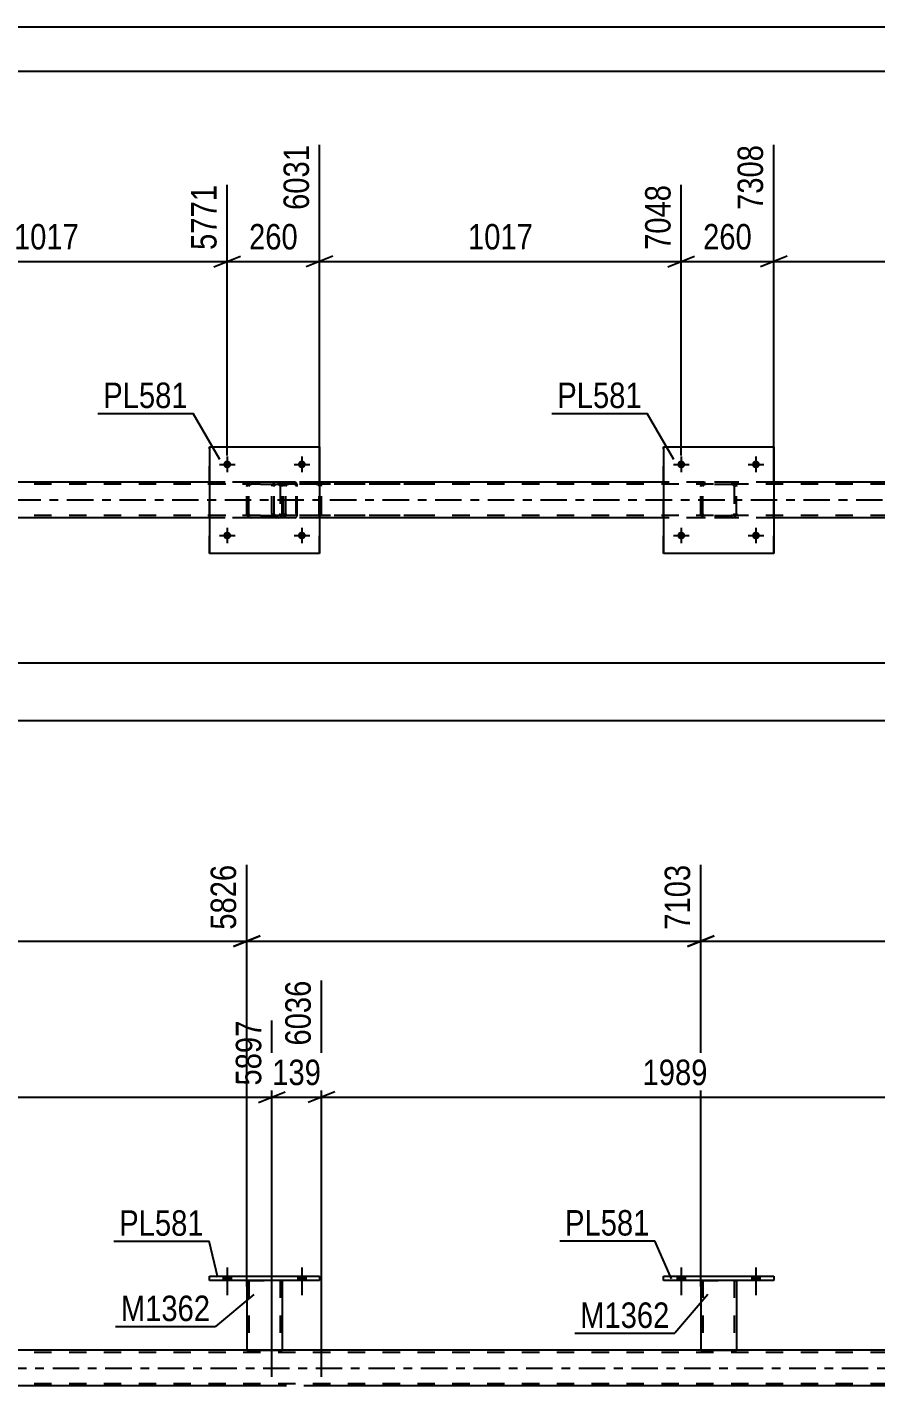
# Model space of a CAD drawing. Header units: millimetres. Extents: x 0 to 3251, y 0 to 594.
# Drawn here: x 252.1 to 347.6, y 441.1 to 594 of the extents above; entities that cross this region are included whole.
import ezdxf

# ---------------------------------------------------------------- set-up
doc = ezdxf.new("R2010")
doc.units = ezdxf.units.MM
doc.linetypes.add('DXK_LINE_DOT2', pattern=[3.9198, 1.9599, -1.9599])
doc.linetypes.add('DXK_LINE_DOT3', pattern=[5.9187, 2.979, -0.9799, 0.9799, -0.9799])
doc.styles.add('Arial Narrow', font='ARIALN.TTF', dxfattribs={"height": 0.2})

# ---------------------------------------------------------------- blocks, each defined once
blk = doc.blocks.new('Unknown-247352729-1137')
at = {"color": 5, "linetype": 'Continuous'}
for p, q in [((841, 594), (0, 594)), ((836, 589), (5, 589))]:
    blk.add_line(p, q, dxfattribs=at)
blk = doc.blocks.new('Part-247352729-2316 - 2302')
at = {"color": 7, "linetype": 'DXK_LINE_DOT2'}
for p, q in [((281.51, 542.81), (281.31, 542.77)), ((296.5, 542.81), (281.51, 542.81)), ((284.94, 542.77), (284.74, 542.81)), ((281.04, 542.51), (281, 542.33)), ((281, 539.29), (281, 542.33)), ((281.25, 542.33), (281.27, 542.42)), ((281.25, 539.29), (281.25, 542.33)), ((281.27, 542.42), (281.33, 542.5)), ((281.33, 542.5), (281.41, 542.55)), ((281.41, 542.55), (281.51, 542.57)), ((296.5, 542.57), (281.51, 542.57)), ((284.74, 542.57), (284.84, 542.55)), ((284.84, 542.55), (284.92, 542.5)), ((284.92, 542.5), (284.98, 542.42)), ((284.98, 542.42), (285, 542.33)), ((285, 539.29), (285, 542.33)), ((285.22, 542.5), (285.22, 542.51)), ((285.25, 542.33), (285.22, 542.5)), ((285.25, 539.29), (285.25, 542.33)), ((281, 539.29), (281.04, 539.1)), ((281.27, 539.19), (281.25, 539.29)), ((281.33, 539.12), (281.27, 539.19)), ((281.31, 538.84), (281.51, 538.81)), ((281.41, 539.06), (281.33, 539.12)), ((281.51, 539.05), (281.41, 539.06)), ((296.5, 539.05), (281.51, 539.05)), ((296.5, 538.81), (281.51, 538.81)), ((284.84, 539.06), (284.74, 539.05)), ((284.74, 538.81), (284.94, 538.84)), ((284.92, 539.12), (284.84, 539.06)), ((284.98, 539.19), (284.92, 539.12)), ((285, 539.29), (284.98, 539.19)), ((285.22, 539.1), (285.25, 539.29))]:
    blk.add_line(p, q, dxfattribs=at)
for centre, start, end in [((281.49, 542.31), 110.7583, 155.68), ((284.76, 542.31), 24.32, 69.2417), ((281.49, 539.31), 204.32, 249.2417), ((284.76, 539.31), 290.7583, 335.68)]:
    blk.add_arc(centre, 0.496, start, end, dxfattribs=at)
blk = doc.blocks.new('Part-247352729-2437 - 2302')
at = {"color": 2, "linetype": 'Continuous'}
for p, q in [((272.65, 542.81), (233.97, 542.81)), ((323.73, 542.81), (285.05, 542.81)), ((374.81, 542.81), (336.13, 542.81)), ((272.65, 538.81), (233.97, 538.81)), ((323.73, 538.81), (285.05, 538.81)), ((374.81, 538.81), (336.13, 538.81))]:
    blk.add_line(p, q, dxfattribs=at)
at = {"color": 7, "linetype": 'DXK_LINE_DOT2'}
for p, q in [((285.05, 542.81), (272.65, 542.81)), ((336.13, 542.81), (323.73, 542.81)), ((764.47, 542.57), (102.73, 542.57)), ((764.47, 539.05), (102.73, 539.05)), ((285.05, 538.81), (272.65, 538.81)), ((336.13, 538.81), (323.73, 538.81))]:
    blk.add_line(p, q, dxfattribs=at)
at = {"color": 7, "linetype": 'DXK_LINE_DOT3'}
blk.add_line((102.73, 540.81), (764.47, 540.81), dxfattribs=at)
blk = doc.blocks.new('Bolt-247352729-18301 - 2302')
at = {"linetype": 'Continuous'}
for points in [[(326.17, 536.81, -1), (325.29, 536.81, -1)], [(334.57, 536.81, -1), (333.69, 536.81, -1)]]:
    blk.add_hatch(color=1, dxfattribs=at).paths.add_polyline_path(points)
at = {"color": 1, "linetype": 'Continuous'}
for p, q in [((324.85, 536.81), (326.61, 536.81)), ((325.73, 537.69), (325.73, 535.93)), ((333.25, 536.81), (335.01, 536.81)), ((334.13, 537.69), (334.13, 535.93))]:
    blk.add_line(p, q, dxfattribs=at)
blk = doc.blocks.new('Part-247352729-2318 - 2302')
at = {"color": 7, "linetype": 'DXK_LINE_DOT2'}
for p, q in [((282.27, 542.81), (270.12, 542.81)), ((280.18, 542.81), (279.99, 542.77)), ((281, 542.57), (281, 542.81)), ((282.38, 542.77), (282.27, 542.81)), ((282.47, 542.67), (282.38, 542.77)), ((282.52, 542.51), (282.47, 542.67)), ((282.27, 542.57), (270.12, 542.57)), ((279.72, 542.51), (279.68, 542.33)), ((279.68, 539.29), (279.68, 542.33)), ((279.93, 542.33), (279.95, 542.42)), ((279.93, 539.29), (279.93, 542.33)), ((279.95, 542.42), (280, 542.5)), ((280, 542.5), (280.09, 542.55)), ((280.09, 542.55), (280.18, 542.57)), ((282.27, 542.57), (282.33, 542.55)), ((282.33, 542.55), (282.37, 542.5)), ((282.37, 542.5), (282.4, 542.42)), ((282.4, 542.42), (282.41, 542.33)), ((282.41, 539.29), (282.41, 542.33)), ((282.54, 542.33), (282.52, 542.51)), ((282.54, 539.29), (282.54, 542.33)), ((282.27, 539.05), (270.12, 539.05)), ((282.27, 538.81), (270.12, 538.81)), ((279.68, 539.29), (279.72, 539.1)), ((279.95, 539.19), (279.93, 539.29)), ((280, 539.12), (279.95, 539.19)), ((279.99, 538.84), (280.18, 538.81)), ((280.09, 539.06), (280, 539.12)), ((280.18, 539.05), (280.09, 539.06)), ((281, 538.81), (281, 539.05)), ((282.33, 539.06), (282.27, 539.05)), ((282.27, 538.81), (282.38, 538.84)), ((282.37, 539.12), (282.33, 539.06)), ((282.4, 539.19), (282.37, 539.12)), ((282.38, 538.84), (282.47, 538.95)), ((282.41, 539.29), (282.4, 539.19)), ((282.47, 538.95), (282.52, 539.1)), ((282.52, 539.1), (282.54, 539.29))]:
    blk.add_line(p, q, dxfattribs=at)
for centre, start, end in [((280.17, 542.31), 111.1941, 156.1506), ((280.17, 539.3), 203.8494, 248.8059)]:
    blk.add_arc(centre, 0.492, start, end, dxfattribs=at)
blk = doc.blocks.new('Part-247352729-18270 - 2302')
at = {"color": 7, "linetype": 'DXK_LINE_DOT2'}
for p, q in [((277.15, 542.77), (277.33, 542.8)), ((277.33, 542.8), (277.15, 542.77)), ((280.37, 542.8), (277.33, 542.8)), ((280.37, 542.8), (280.56, 542.77)), ((280.56, 542.77), (280.37, 542.8)), ((276.85, 542.32), (276.89, 542.51)), ((276.89, 542.51), (276.85, 542.32)), ((276.85, 539.28), (276.85, 542.32)), ((277.09, 542.32), (277.11, 542.42)), ((277.09, 539.28), (277.09, 542.32)), ((277.11, 542.42), (277.16, 542.49)), ((277.16, 542.49), (277.24, 542.55)), ((277.24, 542.55), (277.33, 542.56)), ((280.37, 542.56), (277.33, 542.56)), ((280.37, 542.56), (280.46, 542.55)), ((280.46, 542.55), (280.54, 542.49)), ((280.54, 542.49), (280.59, 542.42)), ((280.59, 542.42), (280.61, 542.32)), ((280.61, 542.32), (280.61, 539.28)), ((280.82, 542.51), (280.85, 542.32)), ((280.85, 542.32), (280.82, 542.51)), ((280.85, 539.28), (280.85, 542.32)), ((276.89, 539.1), (276.85, 539.28)), ((276.85, 539.28), (276.89, 539.1)), ((277.11, 539.19), (277.09, 539.28)), ((277.16, 539.12), (277.11, 539.19)), ((277.33, 538.8), (277.15, 538.84)), ((277.15, 538.84), (277.33, 538.8)), ((277.24, 539.06), (277.16, 539.12)), ((277.33, 539.04), (277.24, 539.06)), ((280.37, 539.04), (277.33, 539.04)), ((280.37, 538.8), (277.33, 538.8)), ((280.46, 539.06), (280.37, 539.04)), ((280.56, 538.84), (280.37, 538.8)), ((280.37, 538.8), (280.56, 538.84)), ((280.54, 539.12), (280.46, 539.06)), ((280.59, 539.19), (280.54, 539.12)), ((280.61, 539.28), (280.59, 539.19)), ((280.85, 539.28), (280.82, 539.1)), ((280.82, 539.1), (280.85, 539.28))]:
    blk.add_line(p, q, dxfattribs=at)
at = {"color": 7, "linetype": 'DXK_LINE_DOT3'}
blk.add_line((278.85, 540.8), (278.85, 540.8), dxfattribs=at)
at = {"color": 7, "linetype": 'DXK_LINE_DOT2'}
for centre, start, end in [((277.33, 542.32), 112.5, 157.5), ((277.33, 542.32), 112.5, 157.5), ((280.37, 542.32), 22.5, 67.5), ((280.37, 542.32), 22.5, 67.5), ((277.33, 539.28), 202.5, 247.5), ((277.33, 539.28), 202.5, 247.5), ((280.37, 539.28), 292.5, 337.5), ((280.37, 539.28), 292.5, 337.5)]:
    blk.add_arc(centre, 0.48, start, end, dxfattribs=at)
blk = doc.blocks.new('Bolt-247352729-18300 - 2302')
at = {"linetype": 'Continuous'}
for points in [[(275.09, 544.81, -1), (274.21, 544.81, -1)], [(283.49, 544.81, -1), (282.61, 544.81, -1)]]:
    blk.add_hatch(color=1, dxfattribs=at).paths.add_polyline_path(points)
at = {"color": 1, "linetype": 'Continuous'}
for p, q in [((273.77, 544.81), (275.53, 544.81)), ((274.65, 545.69), (274.65, 543.93)), ((282.17, 544.81), (283.93, 544.81)), ((283.05, 545.69), (283.05, 543.93))]:
    blk.add_line(p, q, dxfattribs=at)
blk = doc.blocks.new('Part-247352729-18273 - 2302')
at = {"color": 2, "linetype": 'Continuous'}
for p, q in [((323.73, 546.8), (323.73, 534.8)), ((323.73, 546.8), (336.13, 546.8)), ((336.13, 546.8), (336.13, 534.8)), ((336.13, 534.8), (323.73, 534.8))]:
    blk.add_line(p, q, dxfattribs=at)
at = {"color": 7, "linetype": 'DXK_LINE_DOT2'}
for p, q in [((323.73, 534.8), (323.73, 546.8)), ((336.13, 534.8), (336.13, 546.8))]:
    blk.add_line(p, q, dxfattribs=at)
blk = doc.blocks.new('Bolt-247352729-18299 - 2302')
at = {"linetype": 'Continuous'}
for points in [[(275.09, 536.81, -1), (274.21, 536.81, -1)], [(283.49, 536.81, -1), (282.61, 536.81, -1)]]:
    blk.add_hatch(color=1, dxfattribs=at).paths.add_polyline_path(points)
at = {"color": 1, "linetype": 'Continuous'}
for p, q in [((273.77, 536.81), (275.53, 536.81)), ((274.65, 537.69), (274.65, 535.93)), ((282.17, 536.81), (283.93, 536.81)), ((283.05, 537.69), (283.05, 535.93))]:
    blk.add_line(p, q, dxfattribs=at)
blk = doc.blocks.new('Part-247352729-18271 - 2302')
at = {"color": 2, "linetype": 'Continuous'}
for p, q in [((272.65, 546.8), (272.65, 534.8)), ((272.65, 546.8), (285.05, 546.8)), ((285.05, 546.8), (285.05, 534.8)), ((285.05, 534.8), (272.65, 534.8))]:
    blk.add_line(p, q, dxfattribs=at)
at = {"color": 7, "linetype": 'DXK_LINE_DOT2'}
for p, q in [((272.65, 534.8), (272.65, 546.8)), ((285.05, 534.8), (285.05, 546.8))]:
    blk.add_line(p, q, dxfattribs=at)
blk = doc.blocks.new('Part-247352729-18272 - 2302')
at = {"color": 7, "linetype": 'DXK_LINE_DOT2'}
for p, q in [((328.23, 542.77), (328.41, 542.8)), ((328.41, 542.8), (328.23, 542.77)), ((331.45, 542.8), (328.41, 542.8)), ((331.45, 542.8), (331.64, 542.77)), ((331.64, 542.77), (331.45, 542.8)), ((327.93, 542.32), (327.97, 542.51)), ((327.97, 542.51), (327.93, 542.32)), ((327.93, 539.28), (327.93, 542.32)), ((328.17, 542.32), (328.19, 542.42)), ((328.17, 539.28), (328.17, 542.32)), ((328.19, 542.42), (328.24, 542.49)), ((328.24, 542.49), (328.32, 542.55)), ((328.32, 542.55), (328.41, 542.56)), ((331.45, 542.56), (328.41, 542.56)), ((331.45, 542.56), (331.54, 542.55)), ((331.54, 542.55), (331.62, 542.49)), ((331.62, 542.49), (331.67, 542.42)), ((331.67, 542.42), (331.69, 542.32)), ((331.69, 542.32), (331.69, 539.28)), ((331.9, 542.51), (331.93, 542.32)), ((331.93, 542.32), (331.9, 542.51)), ((331.93, 539.28), (331.93, 542.32)), ((327.97, 539.1), (327.93, 539.28)), ((327.93, 539.28), (327.97, 539.1)), ((328.19, 539.19), (328.17, 539.28)), ((328.24, 539.12), (328.19, 539.19)), ((328.41, 538.8), (328.23, 538.84)), ((328.23, 538.84), (328.41, 538.8)), ((328.32, 539.06), (328.24, 539.12)), ((328.41, 539.04), (328.32, 539.06)), ((331.45, 539.04), (328.41, 539.04)), ((331.45, 538.8), (328.41, 538.8)), ((331.54, 539.06), (331.45, 539.04)), ((331.64, 538.84), (331.45, 538.8)), ((331.45, 538.8), (331.64, 538.84)), ((331.62, 539.12), (331.54, 539.06)), ((331.67, 539.19), (331.62, 539.12)), ((331.69, 539.28), (331.67, 539.19)), ((331.93, 539.28), (331.9, 539.1)), ((331.9, 539.1), (331.93, 539.28))]:
    blk.add_line(p, q, dxfattribs=at)
at = {"color": 7, "linetype": 'DXK_LINE_DOT3'}
blk.add_line((329.93, 540.8), (329.93, 540.8), dxfattribs=at)
at = {"color": 7, "linetype": 'DXK_LINE_DOT2'}
for centre, start, end in [((328.41, 542.32), 112.5, 157.5), ((328.41, 542.32), 112.5, 157.5), ((331.45, 542.32), 22.5, 67.5), ((331.45, 542.32), 22.5, 67.5), ((328.41, 539.28), 202.5, 247.5), ((328.41, 539.28), 202.5, 247.5), ((331.45, 539.28), 292.5, 337.5), ((331.45, 539.28), 292.5, 337.5)]:
    blk.add_arc(centre, 0.48, start, end, dxfattribs=at)
blk = doc.blocks.new('Bolt-247352729-18302 - 2302')
at = {"linetype": 'Continuous'}
for points in [[(326.17, 544.81, -1), (325.29, 544.81, -1)], [(334.57, 544.81, -1), (333.69, 544.81, -1)]]:
    blk.add_hatch(color=1, dxfattribs=at).paths.add_polyline_path(points)
at = {"color": 1, "linetype": 'Continuous'}
for p, q in [((324.85, 544.81), (326.61, 544.81)), ((325.73, 545.69), (325.73, 543.93)), ((333.25, 544.81), (335.01, 544.81)), ((334.13, 545.69), (334.13, 543.93))]:
    blk.add_line(p, q, dxfattribs=at)
blk = doc.blocks.new('Bolt-247352729-18673 - 2635')
at = {"linetype": 'Continuous'}
for points in [[(274.21, 452.99), (275.09, 452.99), (275.09, 453.47), (274.21, 453.47)], [(282.61, 452.99), (283.49, 452.99), (283.49, 453.47), (282.61, 453.47)]]:
    blk.add_hatch(color=1, dxfattribs=at).paths.add_polyline_path(points)
at = {"color": 1, "linetype": 'Continuous'}
for p, q in [((274.65, 454.47), (274.65, 451.35)), ((283.05, 454.47), (283.05, 451.35)), ((274.21, 453.47), (274.21, 452.99)), ((275.09, 453.47), (275.09, 452.99)), ((282.61, 453.47), (282.61, 452.99)), ((283.49, 453.47), (283.49, 452.99))]:
    blk.add_line(p, q, dxfattribs=at)
blk = doc.blocks.new('Part-247352729-2882 - 2635')
at = {"color": 2, "linetype": 'Continuous'}
for p, q in [((762.07, 445.14), (101.13, 445.14)), ((279.68, 441.14), (200.12, 441.14)), ((364.81, 441.14), (285.25, 441.14))]:
    blk.add_line(p, q, dxfattribs=at)
at = {"color": 7, "linetype": 'DXK_LINE_DOT2'}
for p, q in [((764.47, 444.9), (101.13, 444.9)), ((764.47, 441.38), (101.13, 441.38)), ((285.25, 441.14), (279.68, 441.14))]:
    blk.add_line(p, q, dxfattribs=at)
at = {"color": 7, "linetype": 'DXK_LINE_DOT3'}
blk.add_line((101.13, 443.14), (764.47, 443.14), dxfattribs=at)
blk = doc.blocks.new('Part-247352729-18647 - 2635')
at = {"color": 2, "linetype": 'Continuous'}
for p, q in [((323.73, 452.99), (323.73, 453.47)), ((323.73, 453.47), (336.13, 453.47)), ((336.13, 452.99), (323.73, 452.99)), ((336.13, 453.47), (336.13, 452.99))]:
    blk.add_line(p, q, dxfattribs=at)
blk = doc.blocks.new('Part-247352729-18644 - 2635')
at = {"color": 2, "linetype": 'Continuous'}
for p, q in [((276.85, 452.99), (276.85, 445.15)), ((280.85, 452.99), (280.85, 445.15)), ((276.85, 445.15), (280.85, 445.15))]:
    blk.add_line(p, q, dxfattribs=at)
at = {"color": 7, "linetype": 'DXK_LINE_DOT2'}
for p, q in [((276.85, 452.99), (280.85, 452.99)), ((276.85, 452.99), (276.85, 452.99)), ((276.85, 452.99), (276.85, 452.99)), ((277.09, 452.99), (277.09, 445.15)), ((280.61, 452.99), (280.61, 445.15)), ((280.85, 452.99), (280.85, 452.99)), ((280.85, 452.99), (280.85, 452.99)), ((280.56, 445.15), (280.59, 445.15)), ((280.56, 445.15), (280.59, 445.15)), ((280.59, 445.15), (280.61, 445.15)), ((280.59, 445.15), (280.61, 445.15))]:
    blk.add_line(p, q, dxfattribs=at)
blk = doc.blocks.new('Bolt-247352729-18675 - 2635')
at = {"linetype": 'Continuous'}
for points in [[(325.29, 452.99), (326.17, 452.99), (326.17, 453.47), (325.29, 453.47)], [(333.69, 452.99), (334.57, 452.99), (334.57, 453.47), (333.69, 453.47)]]:
    blk.add_hatch(color=1, dxfattribs=at).paths.add_polyline_path(points)
at = {"color": 1, "linetype": 'Continuous'}
for p, q in [((325.73, 454.47), (325.73, 451.35)), ((334.13, 454.47), (334.13, 451.35)), ((325.29, 453.47), (325.29, 452.99)), ((326.17, 453.47), (326.17, 452.99)), ((333.69, 453.47), (333.69, 452.99)), ((334.57, 453.47), (334.57, 452.99))]:
    blk.add_line(p, q, dxfattribs=at)
blk = doc.blocks.new('Part-247352729-18645 - 2635')
at = {"color": 2, "linetype": 'Continuous'}
for p, q in [((272.65, 452.99), (272.65, 453.47)), ((272.65, 453.47), (285.05, 453.47)), ((285.05, 452.99), (272.65, 452.99)), ((285.05, 453.47), (285.05, 452.99))]:
    blk.add_line(p, q, dxfattribs=at)
blk = doc.blocks.new('Part-247352729-18646 - 2635')
at = {"color": 2, "linetype": 'Continuous'}
for p, q in [((327.93, 452.99), (327.93, 445.15)), ((331.93, 452.99), (331.93, 445.15)), ((327.93, 445.15), (331.93, 445.15))]:
    blk.add_line(p, q, dxfattribs=at)
at = {"color": 7, "linetype": 'DXK_LINE_DOT2'}
for p, q in [((327.93, 452.99), (331.93, 452.99)), ((327.93, 452.99), (327.93, 452.99)), ((327.93, 452.99), (327.93, 452.99)), ((328.17, 452.99), (328.17, 445.15)), ((331.69, 452.99), (331.69, 445.15)), ((331.93, 452.99), (331.93, 452.99)), ((331.93, 452.99), (331.93, 452.99)), ((331.64, 445.15), (331.67, 445.15)), ((331.64, 445.15), (331.67, 445.15)), ((331.67, 445.15), (331.69, 445.15)), ((331.67, 445.15), (331.69, 445.15))]:
    blk.add_line(p, q, dxfattribs=at)
blk = doc.blocks.new('Bolt-247352729-18674 - 2635')
at = {"linetype": 'Continuous'}
for points in [[(274.21, 452.99), (275.09, 452.99), (275.09, 453.47), (274.21, 453.47)], [(282.61, 452.99), (283.49, 452.99), (283.49, 453.47), (282.61, 453.47)]]:
    blk.add_hatch(color=1, dxfattribs=at).paths.add_polyline_path(points)
at = {"color": 1, "linetype": 'Continuous'}
for p, q in [((274.65, 454.47), (274.65, 451.35)), ((283.05, 454.47), (283.05, 451.35)), ((274.21, 453.47), (274.21, 452.99)), ((275.09, 453.47), (275.09, 452.99)), ((282.61, 453.47), (282.61, 452.99)), ((283.49, 453.47), (283.49, 452.99))]:
    blk.add_line(p, q, dxfattribs=at)
blk = doc.blocks.new('Bolt-247352729-18676 - 2635')
at = {"linetype": 'Continuous'}
for points in [[(325.29, 452.99), (326.17, 452.99), (326.17, 453.47), (325.29, 453.47)], [(333.69, 452.99), (334.57, 452.99), (334.57, 453.47), (333.69, 453.47)]]:
    blk.add_hatch(color=1, dxfattribs=at).paths.add_polyline_path(points)
at = {"color": 1, "linetype": 'Continuous'}
for p, q in [((325.73, 454.47), (325.73, 451.35)), ((334.13, 454.47), (334.13, 451.35)), ((325.29, 453.47), (325.29, 452.99)), ((326.17, 453.47), (326.17, 452.99)), ((333.69, 453.47), (333.69, 452.99)), ((334.57, 453.47), (334.57, 452.99))]:
    blk.add_line(p, q, dxfattribs=at)
blk = doc.blocks.new('StraightDimension-247352729-2516 - 2302')
at = {"color": 7, "linetype": 'Continuous'}
blk.add_line((65.61, 522.5), (764.47, 522.5), dxfattribs=at)
blk = doc.blocks.new('StraightDimension-247352729-31395 - 2302')
at = {"color": 7, "linetype": 'Continuous'}
for p, q in [((336.13, 543.81), (336.13, 580.75)), ((376.81, 545.81), (376.81, 576.25)), ((337.63, 568.24), (334.63, 567.04)), ((336.13, 567.64), (376.81, 567.64)), ((375.31, 567.04), (378.31, 568.24))]:
    blk.add_line(p, q, dxfattribs=at)
at = {"color": 0, "linetype": 'Continuous'}
blk.add_wipeout([(376.21, 576.85), (372.01, 576.85), (372.01, 568.34), (376.21, 568.34)], dxfattribs=at)
at = {"color": 0}
blk.add_wipeout([(360.73, 568.39), (360.73, 572.59), (352.22, 572.59), (352.22, 568.39)], dxfattribs=at)
at = {"color": 3, "linetype": 'Continuous', "style": 'Arial Narrow'}
blk.add_text('8325', height=2.863, rotation=90.0002, dxfattribs=at).set_placement((375.61, 568.94))
at = {"color": 3, "style": 'Arial Narrow'}
blk.add_text('1017', height=2.863, dxfattribs=at).set_placement((352.82, 568.99))
blk = doc.blocks.new('StraightDimension-247352729-31396 - 2302')
at = {"color": 7, "linetype": 'Continuous'}
for p, q in [((336.13, 543.81), (336.13, 580.75)), ((325.73, 545.81), (325.73, 576.25)), ((324.23, 567.04), (327.23, 568.24)), ((325.73, 567.64), (336.13, 567.64)), ((337.63, 568.24), (334.63, 567.04))]:
    blk.add_line(p, q, dxfattribs=at)
at = {"color": 0}
blk.add_wipeout([(334.27, 568.39), (334.27, 572.59), (327.59, 572.59), (327.59, 568.39)], dxfattribs=at)
at = {"color": 3, "style": 'Arial Narrow'}
blk.add_text('260', height=2.863, dxfattribs=at).set_placement((328.19, 568.99))
at = {"color": 0, "linetype": 'Continuous'}
blk.add_wipeout([(335.53, 581.35), (331.33, 581.35), (331.33, 572.84), (335.53, 572.84)], dxfattribs=at)
at = {"color": 3, "linetype": 'Continuous', "style": 'Arial Narrow'}
blk.add_text('7308', height=2.863, rotation=90.0002, dxfattribs=at).set_placement((334.93, 573.44))
blk = doc.blocks.new('StraightDimension-247352729-31397 - 2302')
at = {"color": 7, "linetype": 'Continuous'}
for p, q in [((285.05, 543.81), (285.05, 580.75)), ((325.73, 545.81), (325.73, 576.25)), ((286.55, 568.24), (283.55, 567.04)), ((285.05, 567.64), (325.73, 567.64)), ((324.23, 567.04), (327.23, 568.24))]:
    blk.add_line(p, q, dxfattribs=at)
at = {"color": 0, "linetype": 'Continuous'}
blk.add_wipeout([(325.13, 576.85), (320.93, 576.85), (320.93, 568.34), (325.13, 568.34)], dxfattribs=at)
at = {"color": 0}
blk.add_wipeout([(309.65, 568.39), (309.65, 572.59), (301.14, 572.59), (301.14, 568.39)], dxfattribs=at)
at = {"color": 3, "linetype": 'Continuous', "style": 'Arial Narrow'}
blk.add_text('7048', height=2.863, rotation=90.0002, dxfattribs=at).set_placement((324.53, 568.94))
at = {"color": 3, "style": 'Arial Narrow'}
blk.add_text('1017', height=2.863, dxfattribs=at).set_placement((301.74, 568.99))
blk = doc.blocks.new('StraightDimension-247352729-31398 - 2302')
at = {"color": 7, "linetype": 'Continuous'}
for p, q in [((285.05, 543.81), (285.05, 580.75)), ((274.65, 545.81), (274.65, 576.25)), ((273.15, 567.04), (276.15, 568.24)), ((274.65, 567.64), (285.05, 567.64)), ((286.55, 568.24), (283.55, 567.04))]:
    blk.add_line(p, q, dxfattribs=at)
at = {"color": 0}
blk.add_wipeout([(283.19, 568.39), (283.19, 572.59), (276.51, 572.59), (276.51, 568.39)], dxfattribs=at)
at = {"color": 3, "style": 'Arial Narrow'}
blk.add_text('260', height=2.863, dxfattribs=at).set_placement((277.11, 568.99))
at = {"color": 0, "linetype": 'Continuous'}
blk.add_wipeout([(284.45, 581.35), (280.25, 581.35), (280.25, 572.84), (284.45, 572.84)], dxfattribs=at)
at = {"color": 3, "linetype": 'Continuous', "style": 'Arial Narrow'}
blk.add_text('6031', height=2.863, rotation=90.0002, dxfattribs=at).set_placement((283.85, 573.44))
blk = doc.blocks.new('StraightDimension-247352729-31399 - 2302')
at = {"color": 7, "linetype": 'Continuous'}
for p, q in [((233.97, 543.81), (233.97, 580.75)), ((274.65, 545.81), (274.65, 576.25)), ((235.47, 568.24), (232.47, 567.04)), ((233.97, 567.64), (274.65, 567.64)), ((273.15, 567.04), (276.15, 568.24))]:
    blk.add_line(p, q, dxfattribs=at)
at = {"color": 0, "linetype": 'Continuous'}
blk.add_wipeout([(274.05, 576.85), (269.85, 576.85), (269.85, 568.34), (274.05, 568.34)], dxfattribs=at)
at = {"color": 0}
blk.add_wipeout([(258.57, 568.39), (258.57, 572.59), (250.06, 572.59), (250.06, 568.39)], dxfattribs=at)
at = {"color": 3, "linetype": 'Continuous', "style": 'Arial Narrow'}
blk.add_text('5771', height=2.863, rotation=90.0002, dxfattribs=at).set_placement((273.45, 568.94))
at = {"color": 3, "style": 'Arial Narrow'}
blk.add_text('1017', height=2.863, dxfattribs=at).set_placement((250.66, 568.99))
blk = doc.blocks.new('StraightDimension-247352729-32226 - 2302')
at = {"color": 7, "linetype": 'Continuous'}
blk.add_line((64.97, 515.99), (765.11, 515.99), dxfattribs=at)
blk = doc.blocks.new('StraightDimension-247352729-34480 - 2635')
at = {"color": 7, "linetype": 'Continuous'}
for p, q in [((200.12, 442.14), (200.12, 486.74)), ((279.68, 442.14), (279.68, 482.24)), ((201.62, 474.23), (198.62, 473.03)), ((278.18, 473.03), (281.18, 474.23)), ((200.12, 473.63), (279.68, 473.63))]:
    blk.add_line(p, q, dxfattribs=at)
at = {"color": 0, "linetype": 'Continuous'}
blk.add_wipeout([(279.08, 482.84), (274.88, 482.84), (274.88, 474.33), (279.08, 474.33)], dxfattribs=at)
at = {"color": 0}
blk.add_wipeout([(244.16, 474.38), (244.16, 478.58), (235.64, 478.58), (235.64, 474.38)], dxfattribs=at)
at = {"color": 3, "linetype": 'Continuous', "style": 'Arial Narrow'}
blk.add_text('5897', height=2.863, rotation=90.0002, dxfattribs=at).set_placement((278.48, 474.93))
at = {"color": 3, "style": 'Arial Narrow'}
blk.add_text('1989', height=2.863, dxfattribs=at).set_placement((236.24, 474.98))
blk = doc.blocks.new('StraightDimension-247352729-33991 - 2635')
at = {"color": 7, "linetype": 'Continuous'}
for p, q in [((327.93, 452.32), (327.93, 499.77)), ((379.01, 452.32), (379.01, 499.77)), ((329.43, 491.76), (326.43, 490.56)), ((327.93, 491.16), (379.01, 491.16)), ((377.51, 490.56), (380.51, 491.76))]:
    blk.add_line(p, q, dxfattribs=at)
at = {"color": 0, "linetype": 'Continuous'}
blk.add_wipeout([(378.41, 500.37), (374.21, 500.37), (374.21, 491.86), (378.41, 491.86)], dxfattribs=at)
at = {"color": 3, "linetype": 'Continuous', "style": 'Arial Narrow'}
blk.add_text('8380', height=2.863, rotation=90.0002, dxfattribs=at).set_placement((377.81, 492.46))
blk = doc.blocks.new('StraightDimension-247352729-33992 - 2635')
at = {"color": 7, "linetype": 'Continuous'}
for p, q in [((276.85, 452.32), (276.85, 499.77)), ((327.93, 452.32), (327.93, 499.77)), ((278.35, 491.76), (275.35, 490.56)), ((276.85, 491.16), (327.93, 491.16)), ((326.43, 490.56), (329.43, 491.76))]:
    blk.add_line(p, q, dxfattribs=at)
at = {"color": 0, "linetype": 'Continuous'}
blk.add_wipeout([(327.33, 500.37), (323.13, 500.37), (323.13, 491.86), (327.33, 491.86)], dxfattribs=at)
at = {"color": 3, "linetype": 'Continuous', "style": 'Arial Narrow'}
blk.add_text('7103', height=2.863, rotation=90.0002, dxfattribs=at).set_placement((326.73, 492.46))
blk = doc.blocks.new('StraightDimension-247352729-33993 - 2635')
at = {"color": 7, "linetype": 'Continuous'}
for p, q in [((225.77, 452.32), (225.77, 499.77)), ((276.85, 452.32), (276.85, 499.77)), ((227.27, 491.76), (224.27, 490.56)), ((225.77, 491.16), (276.85, 491.16)), ((275.35, 490.56), (278.35, 491.76))]:
    blk.add_line(p, q, dxfattribs=at)
at = {"color": 0, "linetype": 'Continuous'}
blk.add_wipeout([(276.25, 500.37), (272.05, 500.37), (272.05, 491.86), (276.25, 491.86)], dxfattribs=at)
at = {"color": 3, "linetype": 'Continuous', "style": 'Arial Narrow'}
blk.add_text('5826', height=2.863, rotation=90.0002, dxfattribs=at).set_placement((275.65, 492.46))
blk = doc.blocks.new('StraightDimension-247352729-34478 - 2635')
at = {"color": 7, "linetype": 'Continuous'}
for p, q in [((285.25, 442.14), (285.25, 486.74)), ((364.81, 442.14), (364.81, 482.24)), ((286.75, 474.23), (283.75, 473.03)), ((363.31, 473.03), (366.31, 474.23)), ((285.25, 473.63), (364.81, 473.63))]:
    blk.add_line(p, q, dxfattribs=at)
at = {"color": 0, "linetype": 'Continuous'}
blk.add_wipeout([(364.21, 482.84), (360.01, 482.84), (360.01, 474.33), (364.21, 474.33)], dxfattribs=at)
at = {"color": 0}
blk.add_wipeout([(329.29, 474.38), (329.29, 478.58), (320.78, 478.58), (320.78, 474.38)], dxfattribs=at)
at = {"color": 3, "linetype": 'Continuous', "style": 'Arial Narrow'}
blk.add_text('8025', height=2.863, rotation=90.0002, dxfattribs=at).set_placement((363.61, 474.93))
at = {"color": 3, "style": 'Arial Narrow'}
blk.add_text('1989', height=2.863, dxfattribs=at).set_placement((321.38, 474.98))
blk = doc.blocks.new('StraightDimension-247352729-34479 - 2635')
at = {"color": 7, "linetype": 'Continuous'}
for p, q in [((285.25, 442.14), (285.25, 486.74)), ((279.68, 442.14), (279.68, 482.24)), ((278.18, 473.03), (281.18, 474.23)), ((286.75, 474.23), (283.75, 473.03)), ((279.68, 473.63), (285.25, 473.63))]:
    blk.add_line(p, q, dxfattribs=at)
at = {"color": 0}
blk.add_wipeout([(285.81, 474.38), (285.81, 478.58), (279.12, 478.58), (279.12, 474.38)], dxfattribs=at)
at = {"color": 3, "style": 'Arial Narrow'}
blk.add_text('139', height=2.863, dxfattribs=at).set_placement((279.72, 474.98))
at = {"color": 0, "linetype": 'Continuous'}
blk.add_wipeout([(284.65, 487.34), (280.45, 487.34), (280.45, 478.83), (284.65, 478.83)], dxfattribs=at)
at = {"color": 3, "linetype": 'Continuous', "style": 'Arial Narrow'}
blk.add_text('6036', height=2.863, rotation=90.0002, dxfattribs=at).set_placement((284.05, 479.43))
blk = doc.blocks.new('Mark-247352729-32169 - 2302')
at = {"color": 0}
blk.add_wipeout([(321.3, 551.15), (321.3, 554.15), (311.79, 554.15), (311.79, 551.15)], dxfattribs=at)
blk.add_wipeout([(321.3, 551.15), (321.3, 554.15), (311.79, 554.15), (311.79, 551.15)], dxfattribs=at)
at = {"color": 30, "linetype": 'Continuous'}
for p in [(311.19, 550.55), (324.9, 545.35)]:
    blk.add_line(p, (321.9, 550.55), dxfattribs=at)
at = {"color": 3, "style": 'Arial Narrow'}
blk.add_text('PL581', height=2.863, dxfattribs=at).set_placement((311.79, 551.15))
blk = doc.blocks.new('Mark-247352729-32166 - 2302')
at = {"color": 0}
blk.add_wipeout([(270.22, 551.15), (270.22, 554.15), (260.71, 554.15), (260.71, 551.15)], dxfattribs=at)
blk.add_wipeout([(270.22, 551.15), (270.22, 554.15), (260.71, 554.15), (260.71, 551.15)], dxfattribs=at)
at = {"color": 30, "linetype": 'Continuous'}
for p in [(260.11, 550.55), (273.82, 545.35)]:
    blk.add_line(p, (270.82, 550.55), dxfattribs=at)
at = {"color": 3, "style": 'Arial Narrow'}
blk.add_text('PL581', height=2.863, dxfattribs=at).set_placement((260.71, 551.15))
blk = doc.blocks.new('Mark-247352729-32292 - 2635')
at = {"color": 0}
blk.add_wipeout([(272.74, 448.43), (272.74, 451.43), (262.69, 451.43), (262.69, 448.43)], dxfattribs=at)
blk.add_wipeout([(272.74, 448.43), (272.74, 451.43), (262.69, 451.43), (262.69, 448.43)], dxfattribs=at)
at = {"color": 30, "linetype": 'Continuous'}
for p in [(277.66, 451.41), (262.09, 447.83)]:
    blk.add_line(p, (273.34, 447.83), dxfattribs=at)
at = {"color": 3, "style": 'Arial Narrow'}
blk.add_text('M1362', height=2.863, dxfattribs=at).set_placement((262.69, 448.43))
blk = doc.blocks.new('Mark-247352729-32295 - 2635')
at = {"color": 0}
blk.add_wipeout([(272.01, 458.03), (272.01, 461.03), (262.51, 461.03), (262.51, 458.03)], dxfattribs=at)
blk.add_wipeout([(272.01, 458.03), (272.01, 461.03), (262.51, 461.03), (262.51, 458.03)], dxfattribs=at)
at = {"color": 30, "linetype": 'Continuous'}
for p in [(261.91, 457.43), (273.59, 453.32)]:
    blk.add_line(p, (272.61, 457.43), dxfattribs=at)
at = {"color": 3, "style": 'Arial Narrow'}
blk.add_text('PL581', height=2.863, dxfattribs=at).set_placement((262.51, 458.03))
blk = doc.blocks.new('Mark-247352729-32298 - 2635')
at = {"color": 0}
blk.add_wipeout([(324.41, 447.66), (324.41, 450.66), (314.36, 450.66), (314.36, 447.66)], dxfattribs=at)
blk.add_wipeout([(324.41, 447.66), (324.41, 450.66), (314.36, 450.66), (314.36, 447.66)], dxfattribs=at)
at = {"color": 30, "linetype": 'Continuous'}
for p in [(328.74, 451.41), (313.76, 447.06)]:
    blk.add_line(p, (325.01, 447.06), dxfattribs=at)
at = {"color": 3, "style": 'Arial Narrow'}
blk.add_text('M1362', height=2.863, dxfattribs=at).set_placement((314.36, 447.66))
blk = doc.blocks.new('Mark-247352729-32301 - 2635')
at = {"color": 0}
blk.add_wipeout([(322.16, 458.05), (322.16, 461.05), (312.66, 461.05), (312.66, 458.05)], dxfattribs=at)
blk.add_wipeout([(322.16, 458.05), (322.16, 461.05), (312.66, 461.05), (312.66, 458.05)], dxfattribs=at)
at = {"color": 30, "linetype": 'Continuous'}
for p in [(312.06, 457.45), (324.65, 453.18)]:
    blk.add_line(p, (322.76, 457.45), dxfattribs=at)
at = {"color": 3, "style": 'Arial Narrow'}
blk.add_text('PL581', height=2.863, dxfattribs=at).set_placement((312.66, 458.05))

msp = doc.modelspace()

# ---------------------------------------------------------------- block references
for name in ['Unknown-247352729-1137', 'Part-247352729-18271 - 2302', 'Part-247352729-18273 - 2302', 'Part-247352729-2437 - 2302', 'Bolt-247352729-18300 - 2302', 'Bolt-247352729-18302 - 2302', 'Part-247352729-2318 - 2302', 'Part-247352729-18270 - 2302', 'Part-247352729-2316 - 2302', 'Part-247352729-18272 - 2302', 'Bolt-247352729-18299 - 2302', 'Bolt-247352729-18301 - 2302', 'Bolt-247352729-18673 - 2635', 'Bolt-247352729-18674 - 2635', 'Bolt-247352729-18675 - 2635', 'Bolt-247352729-18676 - 2635', 'Part-247352729-18645 - 2635', 'Part-247352729-18644 - 2635', 'Part-247352729-18647 - 2635', 'Part-247352729-18646 - 2635', 'Part-247352729-2882 - 2635']:
    msp.add_blockref(name, (0, 0))

# ---------------------------------------------------------------- next in the draw order: block references
for name in ['StraightDimension-247352729-31395 - 2302', 'StraightDimension-247352729-2516 - 2302', 'StraightDimension-247352729-33991 - 2635', 'StraightDimension-247352729-34480 - 2635']:
    msp.add_blockref(name, (0, 0))

# ---------------------------------------------------------------- next in the draw order: block references
for name in ['StraightDimension-247352729-31396 - 2302', 'StraightDimension-247352729-32226 - 2302', 'StraightDimension-247352729-33992 - 2635']:
    msp.add_blockref(name, (0, 0))

# ---------------------------------------------------------------- next in the draw order: block references
for name in ['StraightDimension-247352729-31397 - 2302', 'StraightDimension-247352729-33993 - 2635', 'StraightDimension-247352729-34478 - 2635']:
    msp.add_blockref(name, (0, 0))

# ---------------------------------------------------------------- next in the draw order: block references
for name in ['StraightDimension-247352729-31398 - 2302', 'Mark-247352729-32169 - 2302', 'StraightDimension-247352729-34479 - 2635', 'Mark-247352729-32295 - 2635', 'Mark-247352729-32301 - 2635', 'Mark-247352729-32298 - 2635']:
    msp.add_blockref(name, (0, 0))

# ---------------------------------------------------------------- next in the draw order: block references
for name in ['StraightDimension-247352729-31399 - 2302', 'Mark-247352729-32292 - 2635']:
    msp.add_blockref(name, (0, 0))

# ---------------------------------------------------------------- next in the draw order: block references
msp.add_blockref('Mark-247352729-32166 - 2302', (0, 0))

doc.saveas('drawing.dxf')
